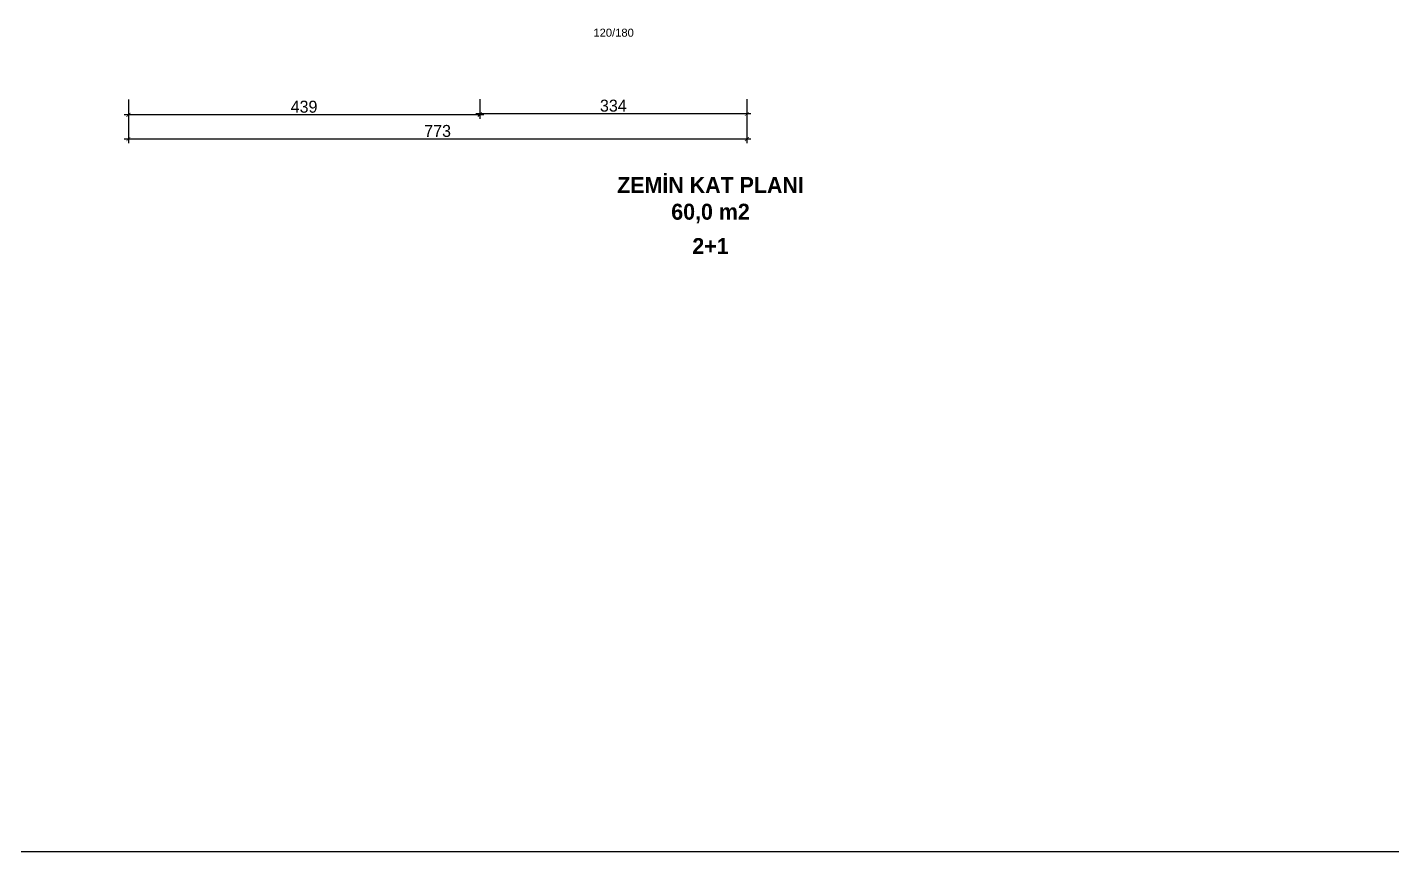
# Model space of a CAD drawing. Header units: inches. Extents: x 321 to 21697, y 7 to 6462.
# Drawn here: x 3852 to 5558, y 3113 to 4143 of the extents above; entities that cross this region are included whole.
import ezdxf

# ---------------------------------------------------------------- set-up
doc = ezdxf.new("R2010")
doc.units = ezdxf.units.IN
doc.header["$MEASUREMENT"] = 0
doc.styles.add('DIŞ ÖLÇÜ', font='FRAMDCN.TTF', dxfattribs={"height": 15})
doc.styles.get("Standard").update_dxf_attribs({"font": 'arial.ttf'})
doc.dimstyles.new('DIŞ ÖLÇÜ', dxfattribs={"dimscale": 0.5, "dimtxt": 15, "dimasz": 10, "dimexe": 10, "dimexo": 10, "dimgap": 5, "dimtad": 1, "dimdec": 0, "dimtxsty": 'DIŞ ÖLÇÜ', "dimblk": 'ARCHTICK', "dimcen": 2.5, "dimdle": 10, "dimadec": 0, "dimazin": 0, "dimtfac": 1, "dimtdec": 0, "dimtix": 1, "dimtmove": 0, "dimatfit": 3, "dimldrblk": 'ARCHTICK', "dimfxl": 60, "dimfxlon": 1, "dimlwd": -1, "dimlwe": -1, "dimarcsym": 0})

# ---------------------------------------------------------------- blocks, each defined once
blk = doc.blocks.new('_ArchTick')
at = {"color": 0, "linetype": 'ByBlock', "const_width": 0.15}
blk.add_lwpolyline([(-0.5, -0.5), (0.5, 0.5)], dxfattribs=at)
blk = doc.blocks.new('*D516')
at = {"color": 0, "transparency": 16777216}
for p, q in [((4417.3, 4053.5), (4417.3, 4030)), ((4751.1, 4053.5), (4751.1, 4030)), ((4756.1, 4035), (4412.3, 4035))]:
    blk.add_line(p, q, dxfattribs=at)
at = {"layer": 'Defpoints', "color": 0, "transparency": 16777216}
for p in [(4417.3, 4058.5), (4751.1, 4058.5), (4417.3, 4035)]:
    blk.add_point(p, dxfattribs=at)
at = {"color": 0, "transparency": 16777216, "xscale": 5, "yscale": 5, "zscale": 5, "rotation": 180}
blk.add_blockref('_ArchTick', (4417.3, 4035), dxfattribs=at)
at = {"color": 0, "transparency": 16777216, "xscale": 5, "yscale": 5, "zscale": 5}
blk.add_blockref('_ArchTick', (4751.1, 4035), dxfattribs=at)
at = {"color": 0, "transparency": 16777216, "insert": (4584.2, 4045.3), "char_height": 15, "attachment_point": 5, "style": 'DIŞ ÖLÇÜ'}
blk.add_mtext('334', dxfattribs=at)
blk = doc.blocks.new('*D517')
at = {"color": 0, "transparency": 16777216}
for p, q in [((3978.1, 4052.9), (3978.1, 4028.8)), ((4417.3, 4053.5), (4417.3, 4028.8)), ((4422.3, 4033.8), (3973.1, 4033.8))]:
    blk.add_line(p, q, dxfattribs=at)
at = {"layer": 'Defpoints', "color": 0, "transparency": 16777216}
for p in [(3978.1, 4057.9), (4417.3, 4058.5), (3978.1, 4033.8)]:
    blk.add_point(p, dxfattribs=at)
at = {"color": 0, "transparency": 16777216, "xscale": 5, "yscale": 5, "zscale": 5, "rotation": 180}
blk.add_blockref('_ArchTick', (3978.1, 4033.8), dxfattribs=at)
at = {"color": 0, "transparency": 16777216, "xscale": 5, "yscale": 5, "zscale": 5}
blk.add_blockref('_ArchTick', (4417.3, 4033.8), dxfattribs=at)
at = {"color": 0, "transparency": 16777216, "insert": (4197.7, 4044), "char_height": 15, "attachment_point": 5, "style": 'DIŞ ÖLÇÜ'}
blk.add_mtext('439', dxfattribs=at)
blk = doc.blocks.new('*D510')
at = {"color": 0, "transparency": 16777216}
for p, q in [((3978.1, 4033.5), (3978.1, 3998.5)), ((4751.1, 4033.5), (4751.1, 3998.5)), ((4756.1, 4003.5), (3973.1, 4003.5))]:
    blk.add_line(p, q, dxfattribs=at)
at = {"layer": 'Defpoints', "color": 0, "transparency": 16777216}
for p in [(3978.1, 4057.9), (4751.1, 4058.5), (3978.1, 4003.5)]:
    blk.add_point(p, dxfattribs=at)
at = {"color": 0, "transparency": 16777216, "xscale": 5, "yscale": 5, "zscale": 5, "rotation": 180}
blk.add_blockref('_ArchTick', (3978.1, 4003.5), dxfattribs=at)
at = {"color": 0, "transparency": 16777216, "xscale": 5, "yscale": 5, "zscale": 5}
blk.add_blockref('_ArchTick', (4751.1, 4003.5), dxfattribs=at)
at = {"color": 0, "transparency": 16777216, "insert": (4364.6, 4013.7), "char_height": 15, "attachment_point": 5, "style": 'DIŞ ÖLÇÜ'}
blk.add_mtext('773', dxfattribs=at)

msp = doc.modelspace()

# ---------------------------------------------------------------- linework, layer by layer
msp.add_lwpolyline([(2993.1, 5635.5), (5665.1, 5635.5), (5665.1, 3113.1), (2993.1, 3113.1)], close=True)

# ---------------------------------------------------------------- texts
for s, width, insert, char_height, attachment_point in [('\\pxqc;120/180', 54.288, (4611.7, 4141.6), 10, 3), ('\\pxqc;{\\fFranklin Gothic Medium Cond|b1|i0|c162|p34;ZEMİN KAT PLANI \\P60,0 m2}', 496.116, (4457.6, 3956.2), 20, 1), ('\\pxqc;{\\fFranklin Gothic Medium Cond|b1|i0|c162|p34;\\C252;\\c9999763;2+1}', 496.116, (4457.6, 3879.9), 20, 1)]:
    msp.add_mtext_dynamic_manual_height_columns(s, width=width, gutter_width=12.5, heights=[0], dxfattribs=dict(insert=insert, char_height=char_height, attachment_point=attachment_point))

# ---------------------------------------------------------------- dimensions: what is measured, and where the dimension line sits
for base, p1, p2, picture, middle in [((3978.1, 4033.8), (4417.3, 4058.5), (3978.1, 4057.9), '*D517', (4197.7, 4044)), ((3978.1, 4003.5), (4751.1, 4058.5), (3978.1, 4057.9), '*D510', (4364.6, 4013.7)), ((4417.3, 4035), (4751.1, 4058.5), (4417.3, 4058.5), '*D516', (4584.2, 4045.3))]:
    dim = msp.add_linear_dim(base=base, p1=p1, p2=p2, angle=180, dimstyle='DIŞ ÖLÇÜ')
    dim.commit()
    dim.dimension.update_dxf_attribs({"geometry": picture, "text_midpoint": middle})

doc.saveas('drawing.dxf')
